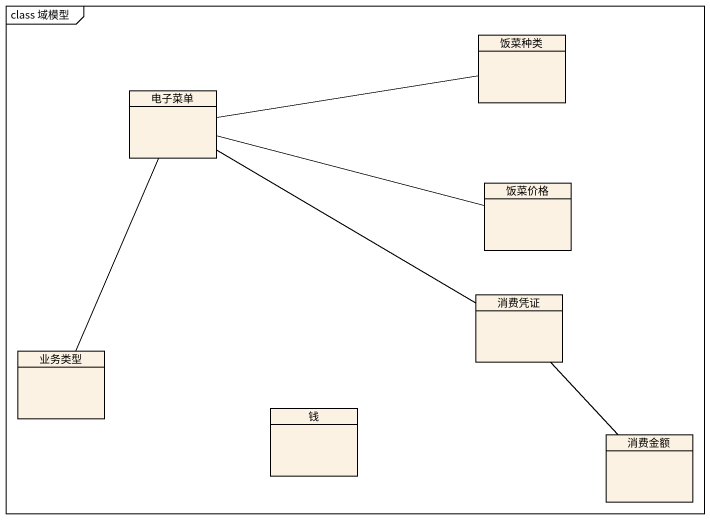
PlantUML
@startuml
mainframe class 域模型
hide circle
hide empty members
class 饭菜种类
class 电子菜单
class 饭菜价格
class 消费凭证
class 业务类型
class 钱
class 消费金额
电子菜单 -right- 饭菜种类
电子菜单 -right- 饭菜价格
电子菜单 -right- 消费凭证
电子菜单 -- 业务类型
消费凭证 -- 消费金额
@enduml
